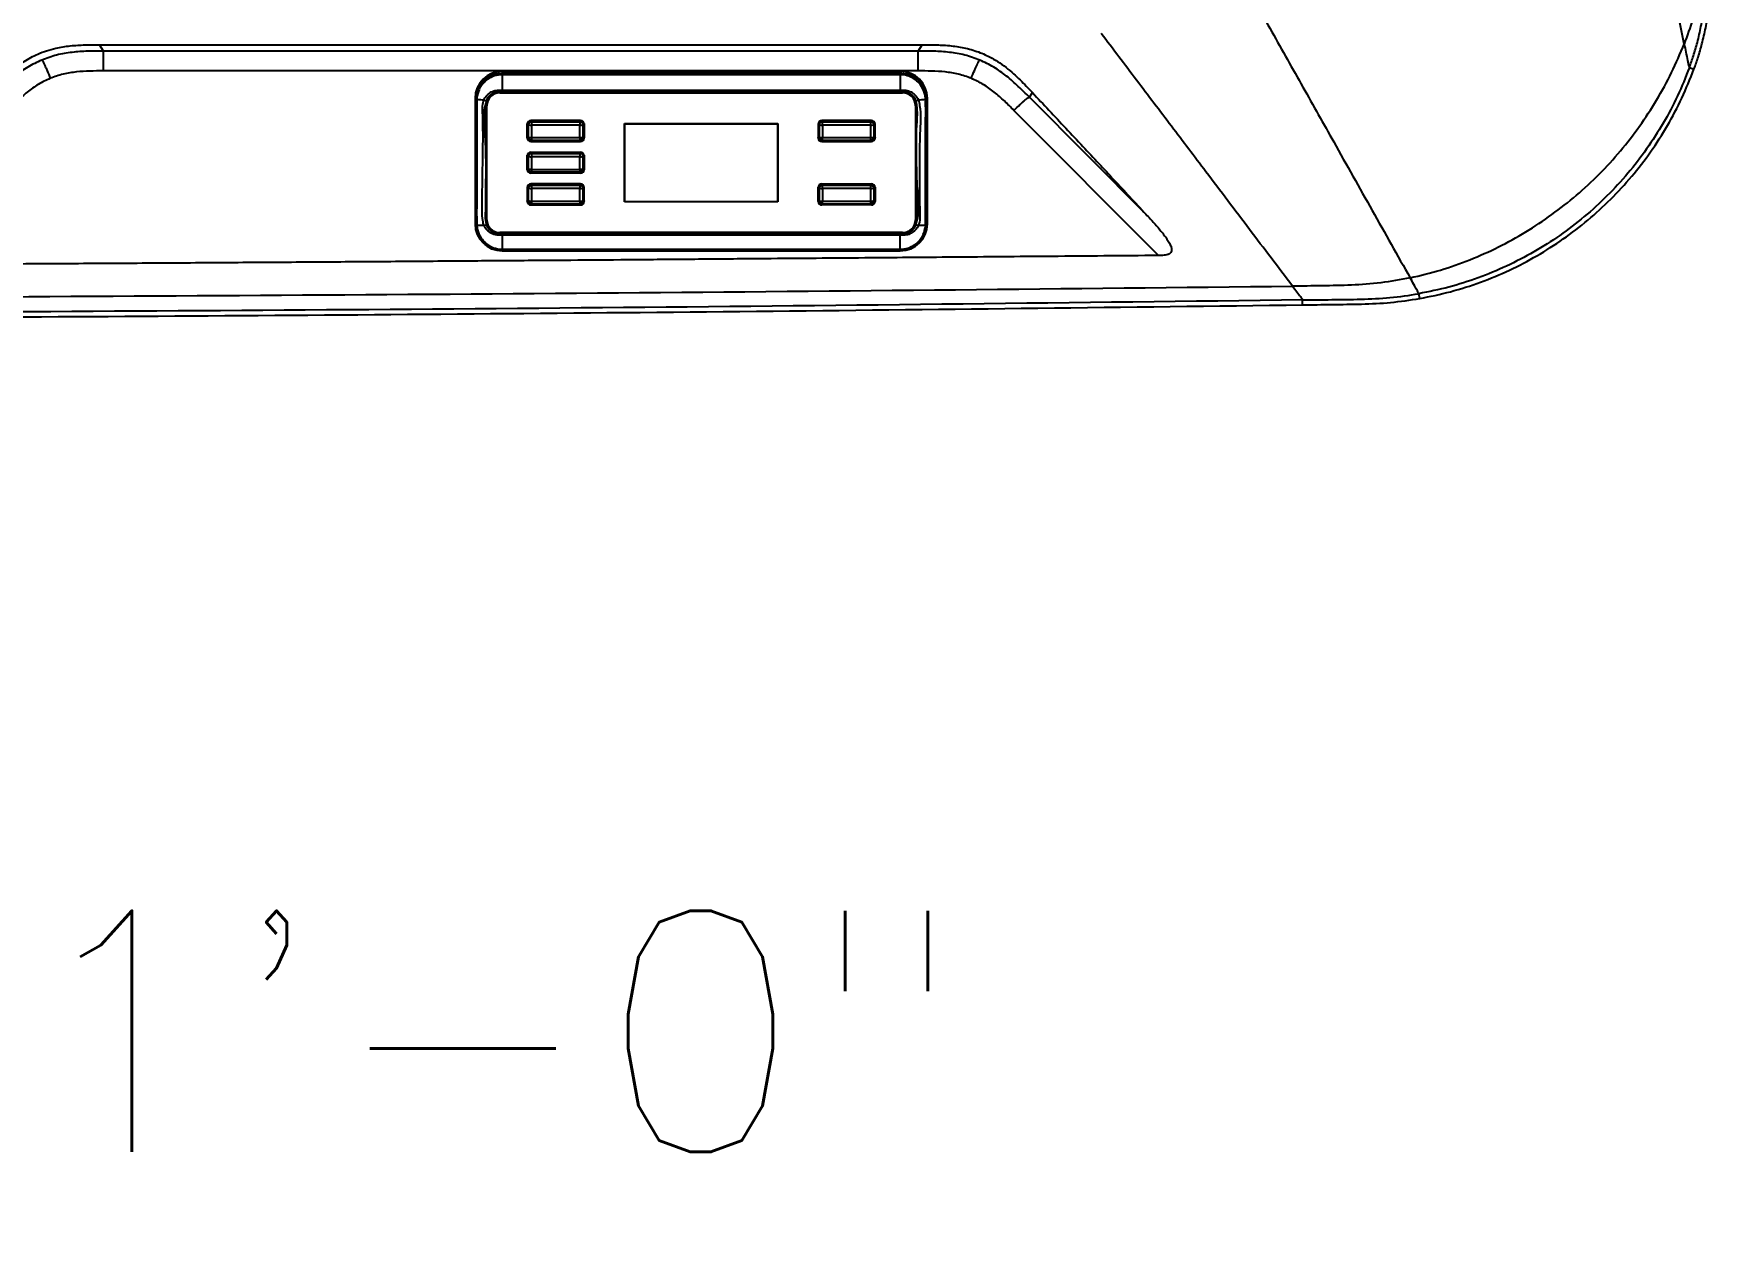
# Model space of a CAD drawing. Header units: inches. Extents: x 2 to 87, y 6 to 129.
# Drawn here: x 58.83 to 86.77, y 5.73 to 25.61 of the extents above; entities that cross this region are included whole.
import ezdxf
from ezdxf.enums import TextEntityAlignment as Align

# ---------------------------------------------------------------- set-up
doc = ezdxf.new("R2010")
doc.units = ezdxf.units.IN
doc.header["$MEASUREMENT"] = 0
for name, color, linetype in [('1', 4, 'Continuous'), ('BDIM_CYAN', 4, 'Continuous'), ('DIM', 3, 'Continuous')]:
    doc.layers.add(name, color=color, linetype=linetype)
doc.styles.get("Standard").update_dxf_attribs({"font": 'simplex.shx'})

# ---------------------------------------------------------------- blocks, each defined once
blk = doc.blocks.new('cp')
at = {"layer": 'BDIM_CYAN'}
for p, q in [((-3.3, 2.162), (-3.3, 2.137)), ((3.3, 2.162), (-3.3, 2.162)), ((-3.3, 2.137), (-3.3, 2.106)), ((-3.3, 2.137), (3.05, 2.137)), ((-3.3, 2.106), (-3.3, 2.106)), ((-3.3, 2.106), (-3.3, 1.849)), ((3.3, 2.106), (-3.3, 2.106)), ((3.05, 2.137), (3.05, 2.137)), ((3.05, 2.137), (3.3, 2.137)), ((3.3, 2.162), (3.3, 2.137)), ((3.3, 2.106), (3.3, 2.106)), ((3.3, 2.106), (3.3, 1.849)), ((-3.733, 1.704), (-3.75, 1.715)), ((-3.75, 1.715), (-3.75, -0.369)), ((-3.733, 1.704), (-3.733, 1.704)), ((-3.719, 1.701), (-3.719, 1.701)), ((-3.602, 1.689), (-3.602, 1.689)), ((-3.602, 1.689), (-3.602, 1.689)), ((3.34, 1.821), (-3.34, 1.821)), ((-3.34, 1.805), (-3.34, 1.807)), ((-3.34, 1.807), (3.34, 1.807)), ((-3.34, 1.805), (3.34, 1.805)), ((-3.3, 1.849), (3.05, 1.849)), ((-3.3, 1.849), (-3.3, 1.826)), ((-3.05, 1.826), (-3.3, 1.826)), ((3.299, 1.826), (-3.05, 1.826)), ((3.05, 1.849), (3.3, 1.849)), ((3.3, 1.849), (3.299, 1.826)), ((3.34, 1.805), (3.34, 1.807)), ((3.602, 1.689), (3.601, 1.689)), ((3.719, 1.701), (3.719, 1.701)), ((3.733, 1.704), (3.75, 1.715)), ((3.733, 1.704), (3.733, 1.704)), ((3.75, -0.369), (3.75, 1.715)), ((-3.57, 1.592), (-3.569, 1.594)), ((-3.57, 1.592), (-3.57, -0.299)), ((-3.569, 1.594), (-3.569, -0.298)), ((-3.554, 1.592), (-3.554, 1.594)), ((-3.554, -0.3), (-3.554, 1.592)), ((3.554, 1.592), (3.554, 1.594)), ((3.554, 1.592), (3.554, -0.3)), ((3.57, 1.592), (3.569, 1.594)), ((3.569, -0.298), (3.569, 1.594)), ((3.57, -0.299), (3.57, 1.592)), ((-2.883, 1.067), (-2.883, 1.295)), ((-2.883, 1.293), (-2.883, 1.29)), ((-2.883, 1.287), (-2.883, 1.057)), ((-2.862, 1.276), (-2.863, 1.287)), ((-2.863, 1.076), (-2.863, 1.287)), ((-2.862, 1.068), (-2.862, 1.276)), ((-1.999, 1.347), (-2.823, 1.347)), ((-2.813, 1.336), (-2.812, 1.326)), ((-2.813, 1.336), (-2.009, 1.336)), ((-2.812, 1.326), (-2.812, 1.27)), ((-2.812, 1.326), (-2.011, 1.326)), ((-2.011, 1.27), (-2.812, 1.27)), ((-2.812, 1.27), (-2.812, 1.062)), ((-2.011, 1.326), (-2.009, 1.336)), ((-2.011, 1.326), (-2.011, 1.27)), ((-2.011, 1.062), (-2.011, 1.27)), ((-1.959, 1.287), (-1.961, 1.276)), ((-1.961, 1.276), (-1.961, 1.068)), ((-1.959, 1.287), (-1.959, 1.076)), ((-1.94, 1.295), (-1.94, 1.067)), ((-1.939, 1.29), (-1.94, 1.293)), ((-1.939, 1.057), (-1.939, 1.287)), ((-1.271, 1.298), (1.271, 1.298)), ((-1.271, -0.005), (-1.271, 1.298)), ((-1.265, 1.293), (-1.266, 1.295)), ((-1.266, 1.295), (1.266, 1.295)), ((-1.266, 0.002), (-1.266, 1.295)), ((-1.265, 1.293), (1.265, 1.293)), ((-1.265, 0), (-1.265, 1.293)), ((1.265, 1.293), (1.266, 1.295)), ((1.265, 1.293), (1.265, 0)), ((1.266, 1.295), (1.266, 0.002)), ((1.271, 1.298), (1.271, -0.005)), ((1.94, 1.293), (1.939, 1.29)), ((1.939, 1.287), (1.939, 1.057)), ((1.94, 1.295), (1.94, 1.067)), ((1.961, 1.276), (1.959, 1.287)), ((1.959, 1.076), (1.959, 1.287)), ((1.961, 1.068), (1.961, 1.276)), ((2.823, 1.347), (1.999, 1.347)), ((2.009, 1.336), (2.011, 1.326)), ((2.009, 1.336), (2.813, 1.336)), ((2.011, 1.27), (2.011, 1.326)), ((2.011, 1.326), (2.812, 1.326)), ((2.812, 1.27), (2.011, 1.27)), ((2.011, 1.27), (2.011, 1.062)), ((2.812, 1.326), (2.813, 1.336)), ((2.812, 1.27), (2.812, 1.326)), ((2.812, 1.062), (2.812, 1.27)), ((2.863, 1.287), (2.862, 1.276)), ((2.862, 1.276), (2.862, 1.068)), ((2.863, 1.287), (2.863, 1.076)), ((2.883, 1.067), (2.883, 1.295)), ((2.883, 1.29), (2.883, 1.293)), ((2.883, 1.057), (2.883, 1.287)), ((-2.883, 1.059), (-2.883, 1.067)), ((-2.863, 1.076), (-2.862, 1.068)), ((-2.863, 1.068), (-2.861, 1.06)), ((-2.862, 1.068), (-2.861, 1.06)), ((-2.823, 1.008), (-2.823, 1)), ((-2, 1.008), (-2.823, 1.008)), ((-1.999, 1), (-2.823, 1)), ((-2.823, 1), (-2.823, 0.998)), ((-2.823, 0.998), (-1.999, 0.998)), ((-2.812, 1.062), (-2.011, 1.062)), ((-2.812, 1.062), (-2.812, 1.019)), ((-2.812, 1.019), (-2.011, 1.019)), ((-2.011, 1.062), (-2.011, 1.019)), ((-1.999, 1), (-2, 1.008)), ((-1.999, 1), (-1.999, 0.998)), ((-1.961, 1.068), (-1.959, 1.076)), ((-1.961, 1.06), (-1.96, 1.068)), ((-1.961, 1.06), (-1.961, 1.068)), ((-1.94, 1.067), (-1.939, 1.059)), ((1.939, 1.059), (1.94, 1.067)), ((1.959, 1.076), (1.961, 1.068)), ((1.96, 1.068), (1.961, 1.06)), ((1.961, 1.068), (1.961, 1.06)), ((2, 1.008), (1.999, 1)), ((1.999, 1), (2.823, 1)), ((1.999, 1), (1.999, 0.998)), ((1.999, 0.998), (2.823, 0.998)), ((2, 1.008), (2.823, 1.008)), ((2.011, 1.062), (2.812, 1.062)), ((2.011, 1.019), (2.011, 1.062)), ((2.011, 1.019), (2.812, 1.019)), ((2.812, 1.019), (2.812, 1.062)), ((2.823, 1), (2.823, 1.008)), ((2.823, 1), (2.823, 0.998)), ((2.861, 1.06), (2.863, 1.068)), ((2.861, 1.06), (2.862, 1.068)), ((2.862, 1.068), (2.863, 1.076)), ((2.883, 1.067), (2.883, 1.059)), ((-2.883, 0.541), (-2.883, 0.769)), ((-2.883, 0.767), (-2.883, 0.764)), ((-2.883, 0.531), (-2.883, 0.761)), ((-2.862, 0.75), (-2.863, 0.761)), ((-2.863, 0.55), (-2.863, 0.761)), ((-2.862, 0.542), (-2.862, 0.75)), ((-2.823, 0.821), (-1.999, 0.821)), ((-2.813, 0.81), (-2.812, 0.8)), ((-2.813, 0.81), (-2.009, 0.81)), ((-2.812, 0.8), (-2.812, 0.744)), ((-2.812, 0.8), (-2.011, 0.8)), ((-2.011, 0.744), (-2.812, 0.744)), ((-2.812, 0.744), (-2.812, 0.536)), ((-2.011, 0.8), (-2.009, 0.81)), ((-2.011, 0.8), (-2.011, 0.744)), ((-2.011, 0.536), (-2.011, 0.744)), ((-1.959, 0.761), (-1.961, 0.75)), ((-1.961, 0.75), (-1.961, 0.542)), ((-1.959, 0.761), (-1.959, 0.55)), ((-1.94, 0.769), (-1.94, 0.541)), ((-1.939, 0.764), (-1.94, 0.767)), ((-1.939, 0.761), (-1.939, 0.531)), ((-2.883, 0.533), (-2.883, 0.541)), ((-2.863, 0.55), (-2.862, 0.542)), ((-2.863, 0.542), (-2.861, 0.534)), ((-2.862, 0.542), (-2.861, 0.534)), ((-2.823, 0.482), (-2.823, 0.474)), ((-2, 0.482), (-2.823, 0.482)), ((-1.999, 0.474), (-2.823, 0.474)), ((-2.823, 0.474), (-2.823, 0.472)), ((-1.999, 0.472), (-2.823, 0.472)), ((-1.999, 0.295), (-2.823, 0.295)), ((-2.813, 0.284), (-2.812, 0.274)), ((-2.813, 0.284), (-2.009, 0.284)), ((-2.812, 0.536), (-2.011, 0.536)), ((-2.812, 0.536), (-2.812, 0.493)), ((-2.812, 0.493), (-2.011, 0.493)), ((-2.011, 0.536), (-2.011, 0.493)), ((-2.011, 0.274), (-2.009, 0.284)), ((-1.999, 0.474), (-2, 0.482)), ((-1.999, 0.474), (-1.999, 0.472)), ((-1.961, 0.542), (-1.959, 0.55)), ((-1.961, 0.534), (-1.96, 0.542)), ((-1.961, 0.534), (-1.961, 0.542)), ((-1.94, 0.541), (-1.939, 0.533)), ((1.999, 0.295), (2.823, 0.295)), ((2.009, 0.284), (2.011, 0.274)), ((2.009, 0.284), (2.813, 0.284)), ((2.812, 0.274), (2.813, 0.284)), ((-2.883, 0.243), (-2.883, 0.015)), ((-2.883, 0.241), (-2.883, 0.238)), ((-2.883, 0.235), (-2.883, 0.005)), ((-2.883, 0.007), (-2.883, 0.015)), ((-2.862, 0.224), (-2.863, 0.235)), ((-2.863, 0.024), (-2.863, 0.235)), ((-2.863, 0.024), (-2.862, 0.016)), ((-2.863, 0.016), (-2.861, 0.008)), ((-2.862, 0.016), (-2.862, 0.224)), ((-2.862, 0.016), (-2.861, 0.008)), ((-2.812, 0.274), (-2.812, 0.218)), ((-2.812, 0.274), (-2.011, 0.274)), ((-2.011, 0.218), (-2.812, 0.218)), ((-2.812, 0.218), (-2.812, 0.01)), ((-2.812, 0.01), (-2.011, 0.01)), ((-2.812, 0.01), (-2.812, -0.033)), ((-2.011, 0.274), (-2.011, 0.218)), ((-2.011, 0.01), (-2.011, 0.218)), ((-2.011, 0.01), (-2.011, -0.033)), ((-1.959, 0.235), (-1.961, 0.224)), ((-1.961, 0.224), (-1.961, 0.016)), ((-1.961, 0.016), (-1.959, 0.024)), ((-1.961, 0.008), (-1.96, 0.016)), ((-1.961, 0.008), (-1.961, 0.016)), ((-1.959, 0.235), (-1.959, 0.024)), ((-1.94, 0.015), (-1.94, 0.243)), ((-1.939, 0.238), (-1.94, 0.241)), ((-1.94, 0.015), (-1.939, 0.007)), ((-1.939, 0.005), (-1.939, 0.235)), ((-1.265, 0), (-1.266, 0.002)), ((1.265, 0), (-1.265, 0)), ((1.265, 0), (1.266, 0.002)), ((1.94, 0.241), (1.939, 0.238)), ((1.939, 0.005), (1.939, 0.235)), ((1.939, 0.007), (1.94, 0.015)), ((1.94, 0.015), (1.94, 0.243)), ((1.961, 0.224), (1.959, 0.235)), ((1.959, 0.024), (1.959, 0.235)), ((1.959, 0.024), (1.961, 0.016)), ((1.96, 0.016), (1.961, 0.008)), ((1.961, 0.016), (1.961, 0.224)), ((1.961, 0.016), (1.961, 0.008)), ((2.011, 0.218), (2.011, 0.274)), ((2.011, 0.274), (2.812, 0.274)), ((2.812, 0.218), (2.011, 0.218)), ((2.011, 0.218), (2.011, 0.01)), ((2.011, 0.01), (2.812, 0.01)), ((2.011, -0.033), (2.011, 0.01)), ((2.812, 0.218), (2.812, 0.274)), ((2.812, 0.01), (2.812, 0.218)), ((2.812, -0.033), (2.812, 0.01)), ((2.861, 0.008), (2.863, 0.016)), ((2.861, 0.008), (2.862, 0.016)), ((2.863, 0.235), (2.862, 0.224)), ((2.862, 0.224), (2.862, 0.016)), ((2.862, 0.016), (2.863, 0.024)), ((2.863, 0.235), (2.863, 0.024)), ((2.883, 0.243), (2.883, 0.015)), ((2.883, 0.238), (2.883, 0.241)), ((2.883, 0.235), (2.883, 0.005)), ((2.883, 0.015), (2.883, 0.007)), ((-2.823, -0.044), (-2.823, -0.052)), ((-2.823, -0.044), (-2, -0.044)), ((-2.823, -0.052), (-1.999, -0.052)), ((-2.823, -0.052), (-2.823, -0.054)), ((-2.823, -0.054), (-1.999, -0.054)), ((-2.812, -0.033), (-2.011, -0.033)), ((-1.999, -0.052), (-2, -0.044)), ((-1.999, -0.052), (-1.999, -0.054)), ((1.271, -0.003), (-1.271, -0.003)), ((1.271, -0.005), (-1.271, -0.005)), ((2, -0.044), (1.999, -0.052)), ((2.823, -0.052), (1.999, -0.052)), ((1.999, -0.052), (1.999, -0.054)), ((2.823, -0.054), (1.999, -0.054)), ((2.823, -0.044), (2, -0.044)), ((2.011, -0.033), (2.812, -0.033)), ((2.823, -0.052), (2.823, -0.044)), ((2.823, -0.052), (2.823, -0.054)), ((-3.733, -0.38), (-3.75, -0.369)), ((-3.733, -0.38), (-3.733, -0.38)), ((-3.719, -0.384), (-3.719, -0.384)), ((-3.601, -0.394), (-3.602, -0.394)), ((-3.601, -0.394), (-3.601, -0.394)), ((-3.57, -0.299), (-3.569, -0.298)), ((3.34, -0.513), (-3.34, -0.513)), ((3.34, -0.525), (-3.34, -0.525)), ((-3.34, -0.525), (-3.34, -0.528)), ((-3.34, -0.528), (3.34, -0.528)), ((-3.299, -0.533), (-3.3, -0.556)), ((-3.3, -0.556), (-3.3, -0.789)), ((-3.05, -0.556), (-3.3, -0.556)), ((-3.299, -0.533), (3.05, -0.533)), ((3.3, -0.556), (-3.05, -0.556)), ((3.05, -0.533), (3.3, -0.533)), ((3.3, -0.556), (3.3, -0.533)), ((3.3, -0.789), (3.3, -0.556)), ((3.34, -0.528), (3.34, -0.525)), ((3.57, -0.299), (3.569, -0.298)), ((3.602, -0.394), (3.602, -0.394)), ((3.602, -0.394), (3.602, -0.394)), ((3.719, -0.384), (3.719, -0.384)), ((3.733, -0.38), (3.75, -0.369)), ((3.733, -0.38), (3.733, -0.38)), ((-3.3, -0.789), (-3.3, -0.789)), ((-3.3, -0.789), (3.3, -0.789)), ((-3.3, -0.789), (-3.3, -0.811)), ((-3.3, -0.811), (-3.3, -0.816)), ((-3.05, -0.811), (-3.3, -0.811)), ((-3.3, -0.816), (3.3, -0.816)), ((3.3, -0.811), (-3.05, -0.811)), ((3.3, -0.789), (3.3, -0.789)), ((3.3, -0.811), (3.3, -0.789)), ((3.3, -0.816), (3.3, -0.811))]:
    blk.add_line(p, q, dxfattribs=at)
at = {"layer": 'BDIM_CYAN', "flags": 128}
for points in [[(-3.3, 2.106), (-3.3, 2.111), (-3.3, 2.116), (-3.3, 2.121), (-3.3, 2.125), (-3.3, 2.129), (-3.3, 2.132), (-3.3, 2.135), (-3.3, 2.137)], [(3.3, 2.106), (3.3, 2.111), (3.3, 2.116), (3.3, 2.121), (3.3, 2.125), (3.3, 2.129), (3.3, 2.132), (3.3, 2.135), (3.3, 2.137)], [(-3.56, 1.659), (-3.565, 1.639), (-3.569, 1.594)], [(3.569, 1.594), (3.565, 1.639), (3.56, 1.659)], [(3.3, -0.811), (3.3, -0.81), (3.3, -0.809), (3.3, -0.807), (3.3, -0.804), (3.3, -0.801), (3.3, -0.798), (3.3, -0.793), (3.3, -0.789)]]:
    blk.add_lwpolyline(points, dxfattribs=at)
at = {"layer": 'BDIM_CYAN'}
for centre, radius, start, end in [((-3.302, 1.714), 0.448, 89.7857, 179.7841), ((3.302, 1.714), 0.448, 0.2159, 90.2143), ((-3.439, 4.033), 2.349, 263.1527, 266.02), ((-3.341, 1.591), 0.229, 89.7857, 179.7841), ((-3.341, 1.593), 0.214, 89.7857, 179.7841), ((-3.341, 1.591), 0.214, 89.7857, 179.7841), ((3.341, 1.591), 0.229, 0.2159, 90.2143), ((3.341, 1.593), 0.214, 0.2159, 90.2143), ((3.341, 1.591), 0.214, 0.2159, 90.2143), ((3.438, 4.042), 2.358, 273.9742, 276.8359), ((-2.812, 1.276), 0.0499, 89.8886, 179.6813), ((-2.824, 1.381), 0.112, 250.1417, 276.1767), ((-2.01, 1.276), 0.0499, 0.3187, 90.1114), ((-1.998, 1.381), 0.112, 263.8233, 289.8583), ((2.01, 1.276), 0.0499, 89.8886, 179.6813), ((1.998, 1.381), 0.112, 250.1417, 276.1767), ((2.812, 1.276), 0.0499, 0.3187, 90.1114), ((2.824, 1.381), 0.112, 263.8233, 289.8583), ((-2.824, 1.174), 0.112, 250.1417, 276.1767), ((-2.812, 1.069), 0.05, 189.4603, 270), ((-1.998, 1.174), 0.112, 263.8233, 289.8583), ((-2.011, 1.069), 0.05, 270, 350.5397), ((1.998, 1.174), 0.112, 250.1417, 276.1767), ((2.011, 1.069), 0.05, 189.4603, 270), ((2.824, 1.174), 0.112, 263.8233, 289.8583), ((2.812, 1.069), 0.05, 270, 350.5397), ((-2.812, 0.75), 0.0499, 89.8886, 179.6813), ((-2.824, 0.855), 0.112, 250.1417, 276.1767), ((-2.01, 0.75), 0.0499, 0.3187, 90.1114), ((-1.998, 0.855), 0.112, 263.8233, 289.8583), ((-2.824, 0.648), 0.112, 250.1417, 276.1767), ((-2.812, 0.543), 0.05, 189.4603, 270), ((-1.998, 0.648), 0.112, 263.8233, 289.8583), ((-2.011, 0.543), 0.05, 270, 350.5397), ((-2.812, 0.224), 0.0499, 89.8886, 179.6813), ((-2.824, 0.329), 0.112, 250.1417, 276.1767), ((-2.824, 0.122), 0.112, 250.1417, 276.1767), ((-2.812, 0.017), 0.05, 189.4603, 270), ((-2.01, 0.224), 0.0499, 0.3187, 90.1114), ((-1.998, 0.329), 0.112, 263.8233, 289.8583), ((-1.998, 0.122), 0.112, 263.8233, 289.8583), ((-2.011, 0.017), 0.05, 270, 350.5397), ((2.01, 0.224), 0.0499, 89.8886, 179.6813), ((1.998, 0.329), 0.112, 250.1417, 276.1767), ((1.998, 0.122), 0.112, 250.1417, 276.1767), ((2.011, 0.017), 0.05, 189.4603, 270), ((2.812, 0.224), 0.0499, 0.3187, 90.1114), ((2.824, 0.329), 0.112, 263.8233, 289.8583), ((2.824, 0.122), 0.112, 263.8233, 289.8583), ((2.812, 0.017), 0.05, 270, 350.5397), ((-3.302, -0.367), 0.448, 180.2159, 270.2143), ((-3.448, 1.966), 2.365, 263.4233, 266.277), ((-3.341, -0.299), 0.229, 180.2159, 270.2143), ((-3.341, -0.297), 0.229, 180.2159, 270.2143), ((-3.341, -0.299), 0.214, 180.2159, 270.2143), ((3.302, -0.367), 0.448, 269.7857, 359.7841), ((3.341, -0.297), 0.229, 269.7857, 359.7841), ((3.341, -0.299), 0.229, 269.7857, 359.7841), ((3.341, -0.299), 0.214, 269.7857, 359.7841), ((3.459, 1.954), 2.352, 273.4784, 276.3441), ((15.398, -0.791), 18.698, 179.9928, 180.0613)]:
    blk.add_arc(centre, radius, start, end, dxfattribs=at)
for centre, major_axis, ratio, start_param, end_param in [((-2.823, 1.287), (-0.06, 0.0003), 0.99252, 4.717499, 6.288219), ((-2.813, 1.287), (-0.05, 0.001), 0.992514, 4.732816, 6.303308), ((-2.009, 1.287), (-0.05, -0.001), 0.992514, 3.12147, 4.691962), ((-1.999, 1.287), (-0.06, -0.0003), 0.99252, 3.136559, 4.707279), ((1.999, 1.287), (-0.06, 0.0003), 0.99252, 4.717499, 6.288219), ((2.009, 1.287), (-0.05, 0.001), 0.992514, 4.732816, 6.303308), ((2.813, 1.287), (-0.05, -0.001), 0.992514, 3.12147, 4.691962), ((2.823, 1.287), (-0.06, -0.0003), 0.99252, 3.136559, 4.707279), ((-2.823, 1.067), (-0.06, -0.0003), 0.99252, 6.278152, 7.848872), ((-2.823, 1.059), (-0.06, -0.0003), 0.99252, 6.278152, 7.848872), ((-2.823, 1.057), (-0.06, -0.0003), 0.99252, 6.278152, 7.848872), ((-2.813, 1.076), (-0.05, -0.001), 0.992514, 6.263063, 6.426955), ((-2, 1.067), (-0.06, 0.0003), 0.99252, 1.575906, 3.146626), ((-1.999, 1.059), (-0.06, 0.0003), 0.99252, 1.575906, 3.146626), ((-1.999, 1.057), (-0.06, 0.0003), 0.99252, 1.575906, 3.146626), ((-2.009, 1.076), (-0.05, 0.001), 0.992514, 2.997823, 3.161715), ((1.999, 1.059), (-0.06, -0.0003), 0.99252, 6.278152, 7.848872), ((1.999, 1.057), (-0.06, -0.0003), 0.99252, 6.278152, 7.848872), ((2, 1.067), (-0.06, -0.0003), 0.99252, 6.278152, 7.848872), ((2.009, 1.076), (-0.05, -0.001), 0.992514, 6.263063, 6.426955), ((2.823, 1.067), (-0.06, 0.0003), 0.99252, 1.575906, 3.146626), ((2.823, 1.059), (-0.06, 0.0003), 0.99252, 1.575906, 3.146626), ((2.823, 1.057), (-0.06, 0.0003), 0.99252, 1.575906, 3.146626), ((2.813, 1.076), (-0.05, 0.001), 0.992514, 2.997823, 3.161715), ((-2.823, 0.761), (-0.06, 0.0003), 0.99252, 4.717499, 6.288219), ((-2.813, 0.761), (-0.05, 0.001), 0.992514, 4.732816, 6.303308), ((-2.009, 0.761), (-0.05, -0.001), 0.992514, 3.12147, 4.691962), ((-1.999, 0.761), (-0.06, -0.0003), 0.99252, 3.136559, 4.707279), ((-2.823, 0.541), (-0.06, -0.0003), 0.99252, 6.278152, 7.848872), ((-2.823, 0.533), (-0.06, -0.0003), 0.99252, 6.278152, 7.848872), ((-2.823, 0.531), (-0.06, -0.0003), 0.99252, 6.278152, 7.848872), ((-2.823, 0.235), (-0.06, 0.0003), 0.99252, 4.717499, 6.288219), ((-2.813, 0.55), (-0.05, -0.001), 0.992514, 6.263063, 6.426955), ((-2.813, 0.235), (-0.05, 0.001), 0.992514, 4.732816, 6.303308), ((-2.009, 0.235), (-0.05, -0.001), 0.992514, 3.12147, 4.691962), ((-1.999, 0.533), (-0.06, 0.0003), 0.99252, 1.575906, 3.146626), ((-1.999, 0.531), (-0.06, 0.0003), 0.99252, 1.575906, 3.146626), ((-1.999, 0.235), (-0.06, -0.0003), 0.99252, 3.136559, 4.707279), ((-2.009, 0.55), (-0.05, 0.001), 0.992514, 2.997823, 3.161715), ((1.999, 0.235), (-0.06, 0.0003), 0.99252, 4.717499, 6.288219), ((2.009, 0.235), (-0.05, 0.001), 0.992514, 4.732816, 6.303308), ((2.813, 0.235), (-0.05, -0.001), 0.992514, 3.12147, 4.691962), ((2.823, 0.235), (-0.06, -0.0003), 0.99252, 3.136559, 4.707279), ((-2.823, 0.007), (-0.06, -0.0003), 0.99252, 6.278152, 7.848872), ((-2.823, 0.005), (-0.06, -0.0003), 0.99252, 6.278152, 7.848872), ((-2.813, 0.024), (-0.05, -0.001), 0.992514, 6.263063, 6.426955), ((-2, 0.015), (-0.06, 0.0003), 0.99252, 1.575906, 3.146626), ((-1.999, 0.007), (-0.06, 0.0003), 0.99252, 1.575906, 3.146626), ((-1.999, 0.005), (-0.06, 0.0003), 0.99252, 1.575906, 3.146626), ((-2.009, 0.024), (-0.05, 0.001), 0.992514, 2.997823, 3.161715), ((1.999, 0.007), (-0.06, -0.0003), 0.99252, 6.278152, 7.848872), ((1.999, 0.005), (-0.06, -0.0003), 0.99252, 6.278152, 7.848872), ((2, 0.015), (-0.06, -0.0003), 0.99252, 6.278152, 7.848872), ((2.009, 0.024), (-0.05, -0.001), 0.992514, 6.263063, 6.426955), ((2.823, 0.007), (-0.06, 0.0003), 0.99252, 1.575906, 3.146626), ((2.823, 0.005), (-0.06, 0.0003), 0.99252, 1.575906, 3.146626), ((2.813, 0.024), (-0.05, 0.001), 0.992514, 2.997823, 3.161715)]:
    blk.add_ellipse(centre, major_axis=major_axis, ratio=ratio, start_param=start_param, end_param=end_param, dxfattribs=at)
for points, knots in [([(-3.733, 1.704), (-3.733, 1.704), (-3.733, 1.712), (-3.732, 1.768), (-3.713, 1.852), (-3.664, 1.945), (-3.615, 2.005), (-3.542, 2.068), (-3.44, 2.124), (-3.346, 2.133), (-3.3, 2.137)], [0, 0, 0, 0, 0.000046, 0.034852, 0.248417, 0.374055, 0.499694, 0.585616, 0.799517, 1, 1, 1, 1]), ([(-3.3, 2.106), (-3.302, 2.105), (-3.345, 2.105), (-3.433, 2.091), (-3.528, 2.043), (-3.597, 1.984), (-3.645, 1.929), (-3.694, 1.842), (-3.715, 1.762), (-3.719, 1.708), (-3.719, 1.701), (-3.719, 1.701)], [0, 0, 0, 0, 0.010807, 0.19829, 0.410398, 0.49585, 0.621441, 0.747043, 0.962918, 0.999996, 1, 1, 1, 1]), ([(3.3, 2.137), (3.31, 2.136), (3.361, 2.135), (3.461, 2.114), (3.552, 2.061), (3.634, 1.986), (3.699, 1.895), (3.73, 1.785), (3.733, 1.72), (3.733, 1.704), (3.733, 1.704)], [0, 0, 0, 0, 0.042247, 0.228223, 0.442215, 0.50071, 0.71413, 0.927591, 0.999939, 1, 1, 1, 1]), ([(3.3, 2.137), (3.3, 2.135), (3.3, 2.132), (3.3, 2.125), (3.3, 2.116), (3.3, 2.109), (3.3, 2.106)], [0, 0, 0, 0, 0.249259, 0.499506, 0.749753, 1, 1, 1, 1]), ([(3.719, 1.701), (3.719, 1.701), (3.718, 1.716), (3.712, 1.778), (3.679, 1.883), (3.615, 1.967), (3.538, 2.036), (3.451, 2.084), (3.357, 2.104), (3.309, 2.105), (3.3, 2.106)], [0, 0, 0, 0, 0.000004, 0.075218, 0.290589, 0.503817, 0.562015, 0.774358, 0.958263, 1, 1, 1, 1]), ([(-3.719, 1.701), (-3.722, 1.701), (-3.727, 1.701), (-3.73, 1.702), (-3.732, 1.702), (-3.732, 1.703), (-3.733, 1.703), (-3.733, 1.703), (-3.733, 1.703), (-3.733, 1.703), (-3.733, 1.704), (-3.733, 1.704), (-3.733, 1.704), (-3.733, 1.704), (-3.733, 1.704), (-3.733, 1.704), (-3.733, 1.704)], [0, 0, 0, 0, 0.497651, 0.664725, 0.778894, 0.855399, 0.905936, 0.939049, 0.960675, 0.974791, 0.98402, 0.990079, 0.995683, 0.997884, 0.999459, 1, 1, 1, 1]), ([(-3.733, -0.38), (-3.733, -0.265), (-3.732, 0.354), (-3.733, 0.986), (-3.733, 1.566), (-3.733, 1.641), (-3.733, 1.704)], [0, 0, 0, 0, 0.1658913, 0.8918727, 0.9094717, 1, 1, 1, 1]), ([(-3.719, 1.701), (-3.719, 1.701), (-3.722, 1.638), (-3.72, 1.29), (-3.721, 0.801), (-3.722, 0.324), (-3.721, 0.054), (-3.724, -0.151), (-3.723, -0.306), (-3.719, -0.384), (-3.719, -0.384)], [0, 0, 0, 0, 0.000001, 0.090498, 0.499981, 0.704693, 0.777284, 0.88867, 0.999999, 1, 1, 1, 1]), ([(-3.602, -0.394), (-3.602, -0.394), (-3.612, -0.369), (-3.637, -0.235), (-3.632, 0.005), (-3.628, 0.324), (-3.62, 0.791), (-3.613, 1.193), (-3.627, 1.526), (-3.625, 1.622), (-3.608, 1.675), (-3.602, 1.689), (-3.602, 1.689)], [0, 0, 0, 0, 0.000001, 0.03963, 0.192163, 0.344913, 0.497664, 0.863588, 0.920803, 0.97751, 0.999999, 1, 1, 1, 1]), ([(-3.602, 1.689), (-3.602, 1.689), (-3.595, 1.704), (-3.573, 1.744), (-3.521, 1.799), (-3.443, 1.841), (-3.366, 1.852), (-3.318, 1.849), (-3.3, 1.849), (-3.3, 1.849)], [0, 0, 0, 0, 0.000006, 0.131466, 0.375031, 0.612699, 0.846707, 0.999994, 1, 1, 1, 1]), ([(-3.602, 1.689), (-3.594, 1.686), (-3.582, 1.681), (-3.568, 1.676), (-3.563, 1.675), (-3.561, 1.674)], [0, 0, 0, 0, 0.637561, 0.869984, 1, 1, 1, 1]), ([(-3.3, 1.826), (-3.3, 1.826), (-3.322, 1.826), (-3.366, 1.826), (-3.435, 1.812), (-3.498, 1.773), (-3.541, 1.723), (-3.556, 1.686), (-3.561, 1.674)], [0, 0, 0, 0, 0.000197, 0.203597, 0.404797, 0.639851, 0.875069, 1, 1, 1, 1]), ([(3.561, 1.674), (3.558, 1.681), (3.547, 1.711), (3.512, 1.76), (3.447, 1.807), (3.372, 1.827), (3.322, 1.826), (3.299, 1.826)], [0, 0, 0, 0, 0.067525, 0.302742, 0.537703, 0.795522, 1, 1, 1, 1]), ([(3.3, 1.849), (3.3, 1.849), (3.323, 1.848), (3.377, 1.854), (3.46, 1.834), (3.538, 1.785), (3.581, 1.732), (3.598, 1.697), (3.602, 1.689), (3.602, 1.689)], [0, 0, 0, 0, 0.000006, 0.187328, 0.444104, 0.682814, 0.927816, 0.999994, 1, 1, 1, 1]), ([(3.561, 1.674), (3.562, 1.674), (3.567, 1.676), (3.581, 1.681), (3.593, 1.686), (3.601, 1.689)], [0, 0, 0, 0, 0.060163, 0.359004, 1, 1, 1, 1]), ([(3.601, 1.689), (3.609, 1.658), (3.654, 1.475), (3.617, 1.123), (3.627, 0.577), (3.614, 0.135), (3.627, -0.195), (3.628, -0.312), (3.609, -0.377), (3.602, -0.394), (3.602, -0.394)], [0, 0, 0, 0, 0.0457516, 0.2715507, 0.4974238, 0.8338833, 0.9040179, 0.973674, 0.9999989, 1, 1, 1, 1]), ([(3.733, 1.704), (3.733, 1.704), (3.733, 1.704), (3.733, 1.704), (3.733, 1.704), (3.733, 1.704), (3.733, 1.703), (3.733, 1.703), (3.733, 1.703), (3.733, 1.703), (3.732, 1.703), (3.732, 1.703), (3.731, 1.702), (3.727, 1.701), (3.723, 1.701), (3.719, 1.701)], [0, 0, 0, 0, 0.00128, 0.003437, 0.009223, 0.014974, 0.023628, 0.036755, 0.056753, 0.087269, 0.13378, 0.204254, 0.309723, 0.464699, 1, 1, 1, 1]), ([(3.719, -0.384), (3.719, -0.384), (3.722, -0.319), (3.72, 0.028), (3.721, 0.517), (3.722, 1.006), (3.721, 1.282), (3.723, 1.488), (3.722, 1.63), (3.719, 1.701), (3.719, 1.701)], [0, 0, 0, 0, 0.000001, 0.092635, 0.499996, 0.703648, 0.79599, 0.898014, 0.999999, 1, 1, 1, 1]), ([(3.733, 1.704), (3.733, 1.572), (3.733, 0.941), (3.732, 0.246), (3.733, -0.316), (3.733, -0.38)], [0, 0, 0, 0, 0.1897761, 0.9073384, 1, 1, 1, 1]), ([(-3.561, 1.674), (-3.576, 1.623), (-3.604, 1.52), (-3.608, 1.359), (-3.598, 1.197), (-3.582, 1.035), (-3.568, 0.638), (-3.576, 0.242), (-3.577, -0.152), (-3.585, -0.284), (-3.567, -0.359), (-3.561, -0.381)], [0, 0, 0, 0, 0.0768408, 0.154274, 0.2331273, 0.3124976, 0.3909787, 0.810605, 0.8882653, 0.9658568, 1, 1, 1, 1]), ([(3.561, -0.381), (3.575, -0.33), (3.604, -0.227), (3.608, -0.065), (3.598, 0.097), (3.582, 0.259), (3.569, 0.654), (3.557, 1.097), (3.594, 1.519), (3.567, 1.647), (3.561, 1.674)], [0, 0, 0, 0, 0.076995, 0.1545934, 0.2336377, 0.3132086, 0.3918741, 0.8090904, 0.960143, 1, 1, 1, 1]), ([(-3.719, -0.384), (-3.721, -0.383), (-3.726, -0.383), (-3.73, -0.381), (-3.733, -0.38), (-3.733, -0.38), (-3.733, -0.38), (-3.733, -0.38), (-3.733, -0.38), (-3.733, -0.38)], [0, 0, 0, 0, 0.250627, 0.70201, 0.92622, 0.982518, 0.994256, 0.997749, 1, 1, 1, 1]), ([(-3.3, -0.811), (-3.316, -0.81), (-3.381, -0.808), (-3.493, -0.775), (-3.612, -0.691), (-3.697, -0.573), (-3.73, -0.463), (-3.733, -0.398), (-3.733, -0.38), (-3.733, -0.38)], [0, 0, 0, 0, 0.07222, 0.286348, 0.50049, 0.70864, 0.921993, 0.999938, 1, 1, 1, 1]), ([(-3.719, -0.384), (-3.719, -0.384), (-3.718, -0.401), (-3.712, -0.464), (-3.678, -0.568), (-3.594, -0.678), (-3.481, -0.756), (-3.376, -0.786), (-3.315, -0.788), (-3.3, -0.789)], [0, 0, 0, 0, 0.000004, 0.080826, 0.296019, 0.503996, 0.716742, 0.928649, 1, 1, 1, 1]), ([(-3.601, -0.394), (-3.593, -0.392), (-3.581, -0.388), (-3.567, -0.384), (-3.562, -0.382), (-3.561, -0.381)], [0, 0, 0, 0, 0.638672, 0.935098, 1, 1, 1, 1]), ([(-3.3, -0.556), (-3.3, -0.556), (-3.31, -0.555), (-3.357, -0.558), (-3.412, -0.553), (-3.48, -0.527), (-3.537, -0.491), (-3.581, -0.437), (-3.598, -0.402), (-3.601, -0.394), (-3.601, -0.394)], [0, 0, 0, 0, 0.000006, 0.088898, 0.379618, 0.444644, 0.682872, 0.927318, 0.999994, 1, 1, 1, 1]), ([(-3.561, -0.381), (-3.558, -0.388), (-3.547, -0.419), (-3.512, -0.467), (-3.464, -0.502), (-3.405, -0.528), (-3.353, -0.533), (-3.31, -0.533), (-3.299, -0.533)], [0, 0, 0, 0, 0.069372, 0.303656, 0.537758, 0.60246, 0.899357, 1, 1, 1, 1]), ([(3.733, -0.38), (3.733, -0.38), (3.733, -0.388), (3.732, -0.444), (3.713, -0.528), (3.664, -0.62), (3.615, -0.68), (3.542, -0.742), (3.44, -0.798), (3.346, -0.807), (3.3, -0.811)], [0, 0, 0, 0, 0.000047, 0.034851, 0.248414, 0.374055, 0.499697, 0.585642, 0.799545, 1, 1, 1, 1]), ([(3.3, -0.533), (3.322, -0.533), (3.366, -0.533), (3.435, -0.519), (3.499, -0.48), (3.541, -0.429), (3.556, -0.393), (3.561, -0.381)], [0, 0, 0, 0, 0.203628, 0.405051, 0.641054, 0.877225, 1, 1, 1, 1]), ([(3.3, -0.789), (3.302, -0.789), (3.345, -0.788), (3.433, -0.774), (3.528, -0.726), (3.597, -0.668), (3.645, -0.612), (3.694, -0.525), (3.715, -0.445), (3.719, -0.392), (3.719, -0.384), (3.719, -0.384)], [0, 0, 0, 0, 0.010785, 0.198272, 0.410391, 0.495866, 0.621457, 0.747058, 0.962916, 0.999996, 1, 1, 1, 1]), ([(3.602, -0.394), (3.602, -0.394), (3.595, -0.408), (3.573, -0.448), (3.521, -0.504), (3.442, -0.547), (3.365, -0.558), (3.318, -0.556), (3.3, -0.556), (3.3, -0.556)], [0, 0, 0, 0, 0.000006, 0.129069, 0.373582, 0.612149, 0.851955, 0.999994, 1, 1, 1, 1]), ([(3.561, -0.381), (3.563, -0.382), (3.568, -0.383), (3.582, -0.388), (3.593, -0.391), (3.602, -0.394)], [0, 0, 0, 0, 0.114449, 0.361864, 1, 1, 1, 1]), ([(3.733, -0.38), (3.733, -0.38), (3.733, -0.38), (3.733, -0.38), (3.733, -0.38), (3.733, -0.38), (3.733, -0.38), (3.733, -0.38), (3.733, -0.38), (3.733, -0.38), (3.733, -0.38), (3.732, -0.38), (3.732, -0.381), (3.73, -0.381), (3.727, -0.382), (3.722, -0.383), (3.719, -0.384)], [0, 0, 0, 0, 0.0005279, 0.0021193, 0.0043363, 0.0100107, 0.0161032, 0.0253711, 0.0395303, 0.061199, 0.0943484, 0.1449009, 0.2213812, 0.3354647, 0.5023751, 1, 1, 1, 1])]:
    blk.add_open_spline(points, degree=3, knots=knots, dxfattribs=at)
blk = doc.blocks.new('2026 STRIDE')
at = {"layer": '1', "color": 3}
for p, q in [((83.87, 4.332), (83.565, 5.823)), ((57.592, 4.319), (71.233, 4.319)), ((57.657, 4.215), (57.592, 4.319)), ((71.167, 4.215), (57.657, 4.215)), ((71.167, 4.215), (71.233, 4.319)), ((83.956, 3.943), (84.032, 3.915)), ((71.167, 3.886), (57.657, 3.886)), ((73.013, 3.448), (73.062, 3.526)), ((73.013, 3.448), (74.945, 1.509)), ((75.154, 0.825), (72.756, 3.231)), ((77.543, 0.006), (77.542, 0.087)), ((79.484, 0.111), (79.47, 0.19))]:
    blk.add_line(p, q, dxfattribs=at)
at = {"layer": '1'}
for points, knots in [([(84.339, 8.258), (84.335, 8.011), (84.326, 7.516), (84.301, 6.774), (84.259, 6.135), (84.195, 5.599), (84.12, 5.169), (84.019, 4.744), (83.92, 4.469), (83.87, 4.332)], [0, 0, 0, 0, 0.186537, 0.373317, 0.560324, 0.6703, 0.780001, 0.88966, 1, 1, 1, 1]), ([(83.956, 3.943), (83.979, 4.006), (84.028, 4.143), (84.093, 4.369), (84.153, 4.631), (84.205, 4.929), (84.247, 5.264), (84.283, 5.66), (84.311, 6.122), (84.33, 6.653), (84.344, 7.231), (84.351, 7.632), (84.355, 7.841)], [0, 0, 0, 0, 0.051273, 0.110841, 0.178935, 0.255768, 0.34148, 0.436108, 0.55901, 0.694052, 0.841063, 1, 1, 1, 1]), ([(84.032, 3.915), (84.055, 3.979), (84.105, 4.118), (84.17, 4.346), (84.231, 4.61), (84.284, 4.911), (84.327, 5.248), (84.364, 5.647), (84.391, 6.111), (84.411, 6.645), (84.425, 7.227), (84.432, 7.63), (84.436, 7.839)], [0, 0, 0, 0, 0.051564, 0.111366, 0.179634, 0.256581, 0.342344, 0.436961, 0.559771, 0.694639, 0.841396, 1, 1, 1, 1]), ([(79.325, 0.454), (79.493, 0.494), (79.829, 0.574), (80.318, 0.748), (80.792, 0.959), (81.247, 1.21), (81.679, 1.497), (82.087, 1.818), (82.467, 2.171), (82.817, 2.554), (83.135, 2.964), (83.418, 3.399), (83.668, 3.854), (83.803, 4.172), (83.87, 4.332)], [0, 0, 0, 0, 0.083326, 0.16666, 0.249994, 0.333327, 0.41666, 0.499994, 0.583329, 0.666665, 0.750001, 0.833334, 0.916665, 1, 1, 1, 1]), ([(83.956, 3.943), (83.894, 3.785), (83.768, 3.469), (83.528, 3.017), (83.253, 2.587), (82.941, 2.183), (82.595, 1.807), (82.218, 1.463), (81.812, 1.153), (81.381, 0.879), (80.928, 0.643), (80.456, 0.448), (79.97, 0.292), (79.636, 0.224), (79.47, 0.19)], [0, 0, 0, 0, 0.083344, 0.166677, 0.250004, 0.333332, 0.416664, 0.499998, 0.583333, 0.666667, 0.749999, 0.83333, 0.916662, 1, 1, 1, 1]), ([(79.484, 0.111), (79.655, 0.145), (79.997, 0.215), (80.494, 0.375), (80.974, 0.575), (81.432, 0.814), (81.868, 1.092), (82.276, 1.406), (82.656, 1.754), (83.005, 2.133), (83.32, 2.541), (83.598, 2.976), (83.841, 3.433), (83.968, 3.754), (84.032, 3.915)], [0, 0, 0, 0, 0.084466, 0.168457, 0.25206, 0.335359, 0.418433, 0.501358, 0.58421, 0.667064, 0.749994, 0.833075, 0.916384, 1, 1, 1, 1]), ([(42.218, -0.229), (45.179, -0.226), (51.089, -0.221), (59.936, -0.175), (68.751, -0.103), (74.616, -0.03), (77.543, 0.006)], [0, 0, 0, 0, 0.251415, 0.5018848, 0.7514121, 1, 1, 1, 1])]:
    blk.add_open_spline(points, degree=3, knots=knots, dxfattribs=at)
at = {"layer": '1', "color": 3}
for points, knots in [([(76.511, 5.461), (76.685, 5.152), (77.032, 4.534), (77.548, 3.616), (77.888, 3.011), (78.058, 2.709)], [0, 0, 0, 0, 0.333334, 0.666667, 1, 1, 1, 1]), ([(75.94, 2.212), (75.749, 2.464), (75.368, 2.967), (74.789, 3.732), (74.4, 4.246), (74.205, 4.504)], [0, 0, 0, 0, 0.333333, 0.666666, 1, 1, 1, 1]), ([(55.763, 3.526), (55.792, 3.557), (55.848, 3.616), (55.932, 3.703), (56.02, 3.789), (56.117, 3.877), (56.225, 3.963), (56.337, 4.042), (56.453, 4.11), (56.577, 4.17), (56.716, 4.223), (56.857, 4.262), (56.988, 4.287), (57.109, 4.303), (57.229, 4.312), (57.347, 4.317), (57.467, 4.319), (57.548, 4.319), (57.592, 4.319)], [0, 0, 0, 0, 0.063605, 0.120739, 0.179638, 0.245433, 0.312822, 0.382663, 0.445156, 0.506346, 0.58142, 0.657736, 0.714073, 0.77104, 0.830002, 0.885225, 0.937727, 1, 1, 1, 1]), ([(57.657, 4.215), (57.57, 4.215), (57.397, 4.215), (57.138, 4.198), (56.88, 4.155), (56.717, 4.096), (56.635, 4.066)], [0, 0, 0, 0, 0.250093, 0.500179, 0.750101, 1, 1, 1, 1]), ([(57.657, 3.886), (57.657, 3.932), (57.657, 3.999), (57.657, 4.081), (57.657, 4.131), (57.657, 4.169), (57.657, 4.202), (57.657, 4.21), (57.657, 4.215)], [0, 0, 0, 0, 0.261679, 0.383316, 0.5, 0.616684, 0.738321, 1, 1, 1, 1]), ([(72.189, 4.066), (72.108, 4.096), (71.945, 4.155), (71.687, 4.198), (71.427, 4.215), (71.254, 4.215), (71.167, 4.215)], [0, 0, 0, 0, 0.2498989, 0.4998207, 0.7499073, 1, 1, 1, 1]), ([(71.167, 3.886), (71.167, 3.932), (71.167, 3.999), (71.167, 4.081), (71.167, 4.131), (71.167, 4.169), (71.167, 4.202), (71.167, 4.21), (71.167, 4.215)], [0, 0, 0, 0, 0.261679, 0.383316, 0.5, 0.616684, 0.738321, 1, 1, 1, 1]), ([(71.233, 4.319), (71.276, 4.319), (71.358, 4.319), (71.478, 4.318), (71.595, 4.313), (71.716, 4.303), (71.836, 4.287), (71.957, 4.264), (72.079, 4.232), (72.195, 4.191), (72.3, 4.146), (72.396, 4.097), (72.505, 4.031), (72.624, 3.946), (72.748, 3.842), (72.858, 3.738), (72.962, 3.633), (73.028, 3.562), (73.062, 3.526)], [0, 0, 0, 0, 0.062234, 0.114696, 0.169886, 0.228844, 0.285841, 0.342231, 0.403647, 0.464138, 0.518585, 0.568011, 0.618262, 0.702716, 0.78121, 0.855491, 0.926556, 1, 1, 1, 1]), ([(83.87, 4.332), (83.879, 4.287), (83.898, 4.194), (83.921, 4.081), (83.938, 4.003), (83.948, 3.962), (83.954, 3.944), (83.955, 3.943), (83.956, 3.943)], [0, 0, 0, 0, 0.26984, 0.55258, 0.675658, 0.781842, 0.884067, 1, 1, 1, 1]), ([(56.635, 4.066), (56.557, 4.03), (56.4, 3.956), (56.189, 3.803), (55.994, 3.631), (55.873, 3.509), (55.812, 3.448)], [0, 0, 0, 0, 0.249898, 0.499822, 0.749908, 1, 1, 1, 1]), ([(56.635, 4.066), (56.64, 4.062), (56.646, 4.055), (56.663, 4.025), (56.679, 3.99), (56.7, 3.944), (56.733, 3.868), (56.759, 3.806), (56.777, 3.763)], [0, 0, 0, 0, 0.261549, 0.383224, 0.500002, 0.616779, 0.738452, 1, 1, 1, 1]), ([(72.047, 3.763), (72.065, 3.806), (72.091, 3.868), (72.124, 3.944), (72.145, 3.99), (72.162, 4.025), (72.179, 4.055), (72.185, 4.062), (72.189, 4.066)], [0, 0, 0, 0, 0.261548, 0.383221, 0.499998, 0.616776, 0.738451, 1, 1, 1, 1]), ([(73.013, 3.448), (72.952, 3.509), (72.83, 3.631), (72.636, 3.803), (72.424, 3.956), (72.267, 4.03), (72.189, 4.066)], [0, 0, 0, 0, 0.2500922, 0.500178, 0.750102, 1, 1, 1, 1]), ([(56.777, 3.763), (56.71, 3.732), (56.574, 3.669), (56.393, 3.537), (56.226, 3.389), (56.121, 3.284), (56.068, 3.231)], [0, 0, 0, 0, 0.249881, 0.499804, 0.74991, 1, 1, 1, 1]), ([(57.657, 3.886), (57.583, 3.885), (57.433, 3.885), (57.21, 3.872), (56.988, 3.838), (56.847, 3.788), (56.777, 3.763)], [0, 0, 0, 0, 0.250089, 0.500195, 0.75012, 1, 1, 1, 1]), ([(72.047, 3.763), (71.977, 3.788), (71.836, 3.838), (71.614, 3.872), (71.391, 3.885), (71.242, 3.885), (71.167, 3.886)], [0, 0, 0, 0, 0.24988, 0.499805, 0.749911, 1, 1, 1, 1]), ([(72.756, 3.231), (72.704, 3.284), (72.598, 3.389), (72.431, 3.537), (72.25, 3.669), (72.115, 3.732), (72.047, 3.763)], [0, 0, 0, 0, 0.25009, 0.500196, 0.750119, 1, 1, 1, 1]), ([(72.756, 3.231), (72.789, 3.264), (72.837, 3.311), (72.898, 3.367), (72.936, 3.401), (72.966, 3.425), (72.996, 3.445), (73.006, 3.447), (73.013, 3.448)], [0, 0, 0, 0, 0.262055, 0.383586, 0.5, 0.616414, 0.737945, 1, 1, 1, 1]), ([(73.062, 3.526), (73.153, 3.429), (73.338, 3.232), (73.617, 2.934), (73.893, 2.64), (74.159, 2.355), (74.417, 2.077), (74.678, 1.797), (74.854, 1.606), (74.945, 1.509)], [0, 0, 0, 0, 0.143813, 0.290901, 0.440919, 0.580939, 0.714252, 0.854131, 1, 1, 1, 1]), ([(78.058, 2.709), (78.271, 2.329), (78.698, 1.568), (79.116, 0.825), (79.325, 0.454)], [0, 0, 0, 0, 0.500001, 1, 1, 1, 1]), ([(77.375, 0.316), (77.138, 0.628), (76.665, 1.253), (76.182, 1.892), (75.94, 2.212)], [0, 0, 0, 0, 0.499999, 1, 1, 1, 1]), ([(74.945, 1.509), (74.968, 1.484), (75.013, 1.434), (75.081, 1.361), (75.146, 1.287), (75.209, 1.212), (75.258, 1.148), (75.293, 1.098), (75.315, 1.064), (75.339, 1.022), (75.357, 0.984), (75.366, 0.951), (75.369, 0.935), (75.37, 0.913), (75.367, 0.888), (75.352, 0.866), (75.335, 0.853), (75.32, 0.845), (75.304, 0.839), (75.279, 0.832), (75.244, 0.827), (75.199, 0.825), (75.169, 0.825), (75.154, 0.825)], [0, 0, 0, 0, 0.102449, 0.200558, 0.299326, 0.398405, 0.497538, 0.543505, 0.58524, 0.622807, 0.693494, 0.713245, 0.731238, 0.747611, 0.780697, 0.810412, 0.826562, 0.843869, 0.85941, 0.876513, 0.915428, 0.958396, 1, 1, 1, 1]), ([(75.154, 0.825), (74.852, 0.822), (74.261, 0.817), (73.393, 0.81), (72.563, 0.803), (71.769, 0.796), (71.013, 0.79), (70.252, 0.783), (69.46, 0.777), (68.561, 0.77), (67.601, 0.762), (66.608, 0.754), (65.646, 0.746), (64.672, 0.739), (63.599, 0.731), (62.437, 0.722), (61.23, 0.714), (60.018, 0.706), (58.774, 0.698), (57.496, 0.69), (56.225, 0.683), (55.389, 0.678), (54.977, 0.676)], [0, 0, 0, 0, 0.044858, 0.087873, 0.129043, 0.168368, 0.20585, 0.241488, 0.281448, 0.323734, 0.37503, 0.424248, 0.47139, 0.518091, 0.569069, 0.630948, 0.690781, 0.748566, 0.811122, 0.875705, 0.938664, 1, 1, 1, 1]), ([(55.023, 0.136), (58.749, 0.156), (66.199, 0.198), (73.65, 0.276), (77.375, 0.316)], [0, 0, 0, 0, 0.500001, 1, 1, 1, 1]), ([(79.325, 0.454), (79.164, 0.424), (78.843, 0.363), (78.354, 0.33), (77.864, 0.321), (77.538, 0.317), (77.375, 0.316)], [0, 0, 0, 0, 0.249905, 0.499976, 0.7499, 1, 1, 1, 1]), ([(77.375, 0.316), (77.399, 0.283), (77.446, 0.222), (77.497, 0.154), (77.524, 0.116), (77.54, 0.093), (77.541, 0.089), (77.542, 0.087)], [0, 0, 0, 0, 0.3157932, 0.5940213, 0.7127494, 0.8175868, 1, 1, 1, 1]), ([(79.47, 0.19), (79.469, 0.193), (79.468, 0.196), (79.453, 0.223), (79.43, 0.266), (79.386, 0.345), (79.346, 0.416), (79.325, 0.454)], [0, 0, 0, 0, 0.179091, 0.282269, 0.399979, 0.678393, 1, 1, 1, 1]), ([(77.542, 0.087), (73.789, 0.041), (66.283, -0.052), (58.778, -0.096), (55.025, -0.118)], [0, 0, 0, 0, 0.5, 1, 1, 1, 1]), ([(77.542, 0.087), (77.703, 0.089), (78.026, 0.093), (78.509, 0.097), (78.992, 0.118), (79.311, 0.166), (79.47, 0.19)], [0, 0, 0, 0, 0.2504039, 0.5008451, 0.7505142, 1, 1, 1, 1]), ([(77.543, 0.006), (77.705, 0.008), (78.03, 0.012), (78.517, 0.017), (79.003, 0.038), (79.324, 0.086), (79.484, 0.111)], [0, 0, 0, 0, 0.250403, 0.500842, 0.750511, 1, 1, 1, 1])]:
    blk.add_open_spline(points, degree=3, knots=knots, dxfattribs=at)
at = {"layer": '1'}
blk.add_blockref('cp', (67.57, 1.717), dxfattribs=at)

msp = doc.modelspace()

# ---------------------------------------------------------------- block references
msp.add_blockref('2026 STRIDE', (2.333, 21.11))

# ---------------------------------------------------------------- texts
at = {"layer": 'DIM', "color": 3}
msp.add_text('SCALE: 1/4" = 1\'-0"', height=4, dxfattribs=at).set_placement((44.435, 7.068), align=Align.CENTER)

doc.saveas('drawing.dxf')
